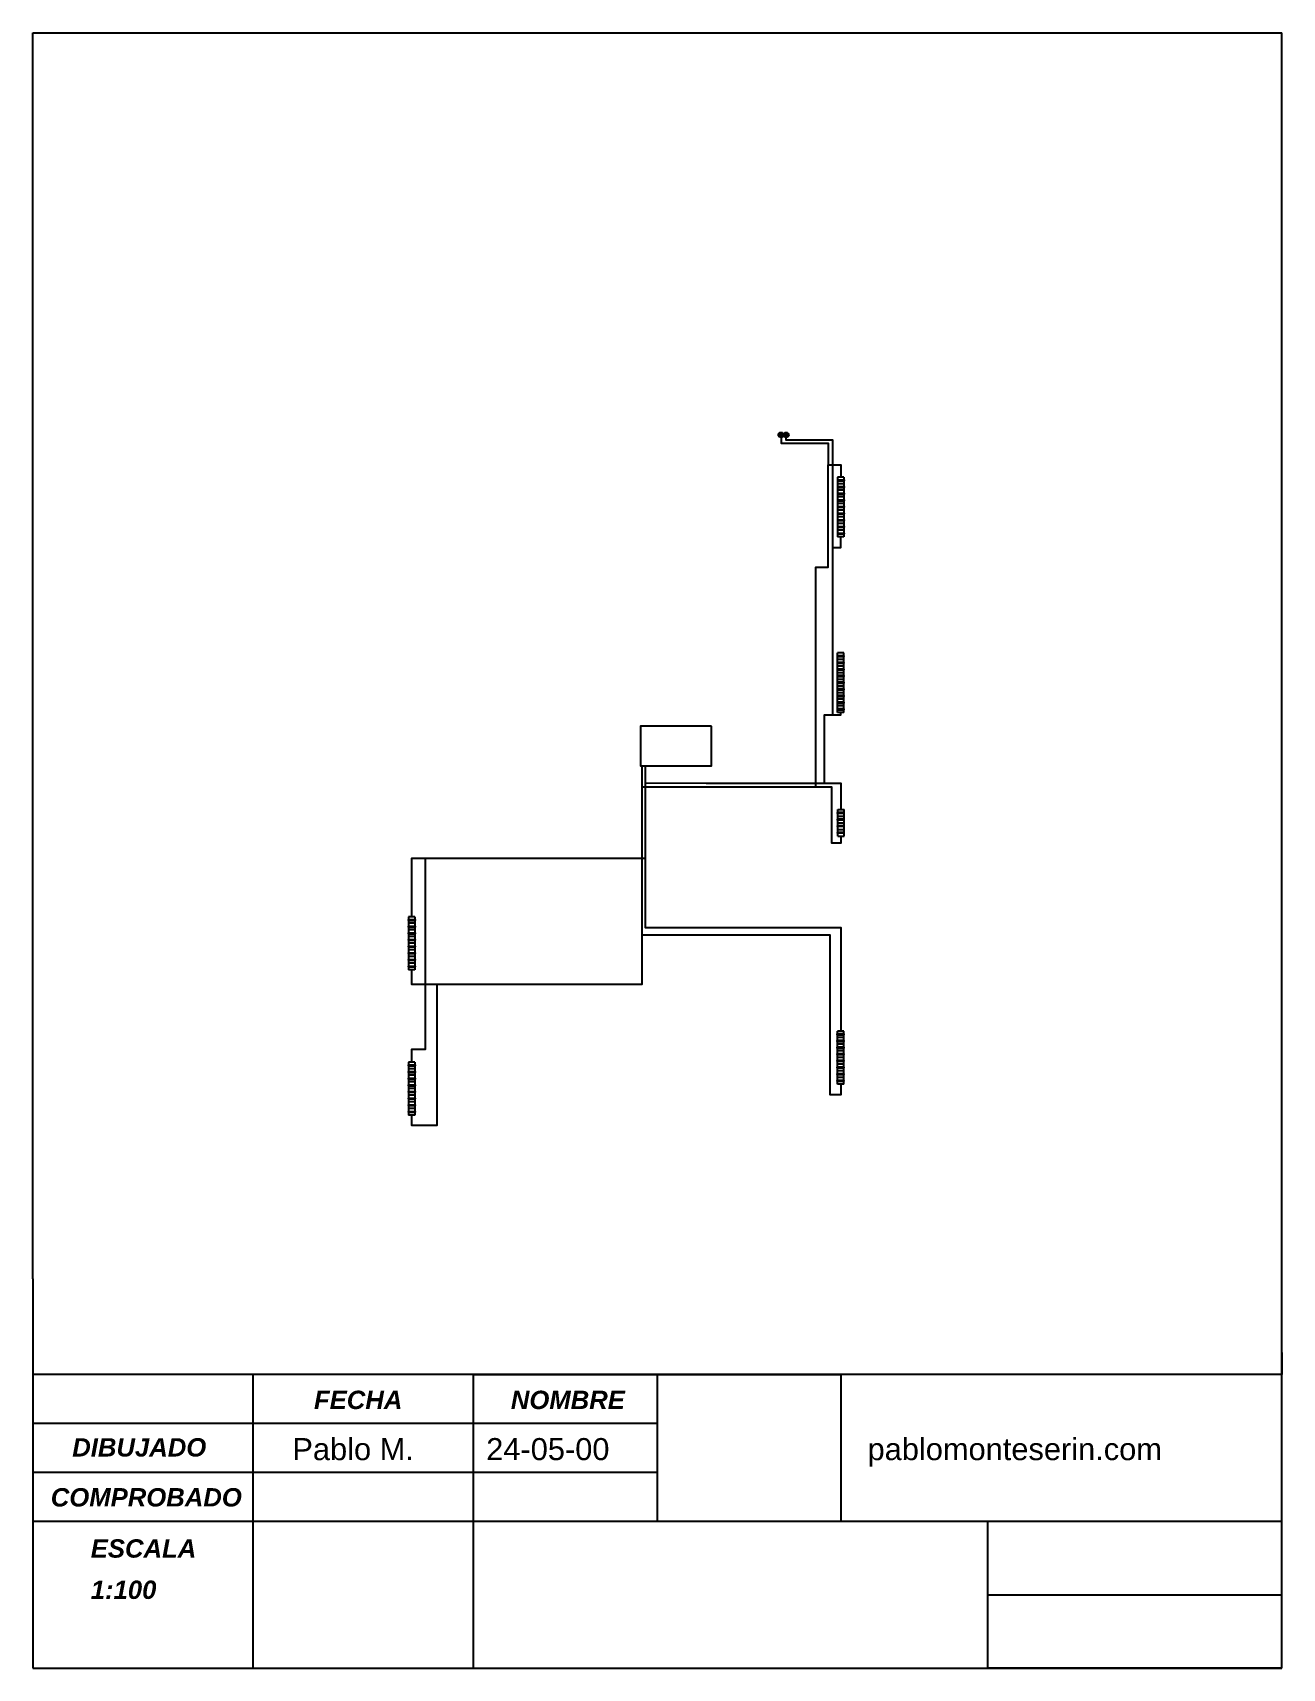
# Paper-space layout 'Presentación1' of a CAD drawing. Header units: inches. Extents: x 0.1 to 7.63, y 0.2 to 10.05.
# The model-space entities are those that its viewports show. They can reach past a viewport. Long polylines and large blocks are cut down to what shows.
import ezdxf

# ---------------------------------------------------------------- set-up
doc = ezdxf.new("R2010")
doc.units = ezdxf.units.IN
doc.header["$MEASUREMENT"] = 0
doc.layers.add('cajetín', color=7, linetype='Continuous')
doc.layers.add('calefaccion', color=5, linetype='Continuous')
doc.layers.add('marco', color=5, linetype='Continuous', lineweight=5)
doc.layers.get('marco').off()
doc.styles.get("Standard").update_dxf_attribs({"font": 'ARIAL.TTF'})

# ---------------------------------------------------------------- blocks, each defined once
blk = doc.blocks.new('cajetinBueno')
at = {"layer": 'cajetín'}
for p, q in [((0, 86.45), (0, 222.62)), ((0, 222.62), (170, 222.62)), ((170, 0), (170, 222.62)), ((0, 53), (0, 86.45)), ((170, 53), (170, 86.45)), ((170, 53), (170, 59)), ((0, 53), (0, 40)), ((170, 40), (170, 53)), ((170, 40), (170, 53)), ((170.06, 40), (170.02, 46)), ((170, 40), (0, 40)), ((0, 40), (0, 20)), ((30, 20), (30, 40)), ((60, 20), (60, 40)), ((60, 40), (85, 40)), ((85, 40), (85, 20)), ((85, 40), (110, 40)), ((110, 40), (110, 20)), ((170, 20), (170, 40)), ((85, 33.33), (0, 33.33)), ((85, 26.67), (0, 26.67)), ((170, 20), (0, 20)), ((0, 20), (0, 0)), ((30, 0), (30, 20)), ((60, 0), (60, 20)), ((130, 0), (130, 20)), ((170, 0), (170, 20)), ((130, 10), (170, 10)), ((0, 0), (170, 0)), ((0, 0), (30, 0)), ((30, 0), (60, 0)), ((60, 0), (110, 0)), ((170, 0), (130, 0))]:
    blk.add_line(p, q, dxfattribs=at)
for p in [(85, 33.33), (85, 26.67)]:
    blk.add_point(p, dxfattribs=at)
for s, p in [('Pablo M.', (35.34, 28.33)), ('24-05-00', (61.72, 28.33)), ('pablomonteserin.com', (113.62, 28.33))]:
    blk.add_text(s, height=3, dxfattribs=at).set_placement(p)
at = {"layer": 'cajetín', "char_height": 2.5, "attachment_point": 1}
for s, insert in [('{\\fArial|b1|i1|c0|p34;FECHA}', (38.28, 37.78)), ('{\\fArial|b1|i1|c0|p34;NOMBRE}', (65.07, 37.78)), ('{\\fArial|b1|i1|c0|p34;DIBUJADO}', (5.38, 31.32)), ('{\\fArial|b1|i1|c0|p34;COMPROBADO}', (2.46, 24.52)), ('{\\fArial|b1|i1|c0|p34;ESCALA}', (7.9, 17.56)), ('{\\fArial|b1|i1|c0|p34;1:100}', (7.9, 11.94))]:
    blk.add_mtext_dynamic_manual_height_columns(s, width=14.856, gutter_width=12.5, heights=[0], dxfattribs=dict(at, insert=insert))
blk = doc.blocks.new('RADIADIOR_9E')
at = {"layer": 'calefaccion'}
for p, q in [((0.08, 0.059), (0.08, -0.018)), ((0.115, 0.059), (0.08, 0.059)), ((0.115, 0.062), (0.115, -0.02)), ((0.115, -0.02), (0.115, 0.062)), ((0.125, 0.062), (0.115, 0.062)), ((0.125, -0.02), (0.125, 0.062)), ((0.16, 0.059), (0.125, 0.059)), ((0.16, 0.059), (0.16, -0.018)), ((0.195, 0.059), (0.16, 0.059)), ((0.195, 0.062), (0.195, -0.02)), ((0.195, -0.02), (0.195, 0.062)), ((0.205, 0.062), (0.195, 0.062)), ((0.205, -0.02), (0.205, 0.062)), ((0.24, 0.059), (0.205, 0.059)), ((0.275, 0.059), (0.24, 0.059)), ((0.24, 0.059), (0.24, -0.018)), ((0.275, 0.062), (0.275, -0.02)), ((0.275, -0.02), (0.275, 0.062)), ((0.285, 0.062), (0.275, 0.062)), ((0.285, -0.02), (0.285, 0.062)), ((0.32, 0.059), (0.285, 0.059)), ((0.32, 0.059), (0.32, -0.018)), ((0.355, 0.059), (0.32, 0.059)), ((0.355, 0.062), (0.355, -0.02)), ((0.355, -0.02), (0.355, 0.062)), ((0.365, 0.062), (0.355, 0.062)), ((0.365, -0.02), (0.365, 0.062)), ((0.4, 0.059), (0.365, 0.059)), ((0.4, 0.059), (0.4, -0.018)), ((0.435, 0.059), (0.4, 0.059)), ((0.435, 0.062), (0.435, -0.02)), ((0.435, -0.02), (0.435, 0.062)), ((0.445, 0.062), (0.435, 0.062)), ((0.445, -0.02), (0.445, 0.062)), ((0.48, 0.059), (0.445, 0.059)), ((0.48, 0.059), (0.48, -0.018)), ((0.515, 0.059), (0.48, 0.059)), ((0.515, 0.062), (0.515, -0.02)), ((0.515, -0.02), (0.515, 0.062)), ((0.525, 0.062), (0.515, 0.062)), ((0.525, -0.02), (0.525, 0.062)), ((0.56, 0.059), (0.525, 0.059)), ((0.595, 0.059), (0.56, 0.059)), ((0.56, 0.059), (0.56, -0.018)), ((0.595, 0.062), (0.595, -0.02)), ((0.595, -0.02), (0.595, 0.062)), ((0.605, 0.062), (0.595, 0.062)), ((0.605, -0.02), (0.605, 0.062)), ((0.64, 0.059), (0.605, 0.059)), ((0.64, 0.059), (0.64, -0.018)), ((0.675, 0.059), (0.64, 0.059)), ((0.675, 0.062), (0.675, -0.02)), ((0.675, -0.02), (0.675, 0.062)), ((0.685, 0.062), (0.675, 0.062)), ((0.685, -0.02), (0.685, 0.062)), ((0.72, 0.059), (0.685, 0.059)), ((0.72, 0.059), (0.72, -0.018)), ((0.755, 0.059), (0.72, 0.059)), ((0.755, 0.062), (0.755, -0.02)), ((0.755, -0.02), (0.755, 0.062)), ((0.765, 0.062), (0.755, 0.062)), ((0.765, -0.02), (0.765, 0.062)), ((0.8, 0.059), (0.765, 0.059)), ((0.8, 0.059), (0.8, -0.018)), ((0.8, 0.059), (0.8, -0.018)), ((0.115, -0.018), (0.08, -0.018)), ((0.125, -0.02), (0.115, -0.02)), ((0.16, -0.018), (0.125, -0.018)), ((0.195, -0.018), (0.16, -0.018)), ((0.205, -0.02), (0.195, -0.02)), ((0.24, -0.018), (0.205, -0.018)), ((0.275, -0.018), (0.24, -0.018)), ((0.285, -0.02), (0.275, -0.02)), ((0.32, -0.018), (0.285, -0.018)), ((0.355, -0.018), (0.32, -0.018)), ((0.365, -0.02), (0.355, -0.02)), ((0.4, -0.018), (0.365, -0.018)), ((0.435, -0.018), (0.4, -0.018)), ((0.445, -0.02), (0.435, -0.02)), ((0.48, -0.018), (0.445, -0.018)), ((0.515, -0.018), (0.48, -0.018)), ((0.525, -0.02), (0.515, -0.02)), ((0.56, -0.018), (0.525, -0.018)), ((0.595, -0.018), (0.56, -0.018)), ((0.605, -0.02), (0.595, -0.02)), ((0.64, -0.018), (0.605, -0.018)), ((0.675, -0.018), (0.64, -0.018)), ((0.685, -0.02), (0.675, -0.02)), ((0.72, -0.018), (0.685, -0.018)), ((0.755, -0.018), (0.72, -0.018)), ((0.765, -0.02), (0.755, -0.02)), ((0.8, -0.018), (0.765, -0.018))]:
    blk.add_line(p, q, dxfattribs=at)
blk = doc.blocks.new('4e')
at = {"layer": 'calefaccion'}
for p, q in [((0.08, 0.059), (0.08, -0.018)), ((0.115, 0.059), (0.08, 0.059)), ((0.115, 0.062), (0.115, -0.02)), ((0.115, -0.02), (0.115, 0.062)), ((0.125, 0.062), (0.115, 0.062)), ((0.125, -0.02), (0.125, 0.062)), ((0.16, 0.059), (0.125, 0.059)), ((0.16, 0.059), (0.16, -0.018)), ((0.195, 0.059), (0.16, 0.059)), ((0.195, 0.062), (0.195, -0.02)), ((0.195, -0.02), (0.195, 0.062)), ((0.205, 0.062), (0.195, 0.062)), ((0.205, -0.02), (0.205, 0.062)), ((0.24, 0.059), (0.205, 0.059)), ((0.275, 0.059), (0.24, 0.059)), ((0.24, 0.059), (0.24, -0.018)), ((0.275, 0.062), (0.275, -0.02)), ((0.275, -0.02), (0.275, 0.062)), ((0.285, 0.062), (0.275, 0.062)), ((0.285, -0.02), (0.285, 0.062)), ((0.32, 0.059), (0.285, 0.059)), ((0.32, 0.059), (0.32, -0.018)), ((0.355, 0.059), (0.32, 0.059)), ((0.355, 0.062), (0.355, -0.02)), ((0.355, -0.02), (0.355, 0.062)), ((0.365, 0.062), (0.355, 0.062)), ((0.365, -0.02), (0.365, 0.062)), ((0.4, 0.059), (0.365, 0.059)), ((0.4, 0.059), (0.4, -0.018)), ((0.115, -0.018), (0.08, -0.018)), ((0.125, -0.02), (0.115, -0.02)), ((0.16, -0.018), (0.125, -0.018)), ((0.195, -0.018), (0.16, -0.018)), ((0.205, -0.02), (0.195, -0.02)), ((0.24, -0.018), (0.205, -0.018)), ((0.275, -0.018), (0.24, -0.018)), ((0.285, -0.02), (0.275, -0.02)), ((0.32, -0.018), (0.285, -0.018)), ((0.355, -0.018), (0.32, -0.018)), ((0.365, -0.02), (0.355, -0.02)), ((0.4, -0.018), (0.365, -0.018))]:
    blk.add_line(p, q, dxfattribs=at)
blk = doc.blocks.new('8e')
at = {"layer": 'calefaccion'}
for p, q in [((0.08, 0.059), (0.08, -0.018)), ((0.115, 0.059), (0.08, 0.059)), ((0.115, 0.062), (0.115, -0.02)), ((0.115, -0.02), (0.115, 0.062)), ((0.125, 0.062), (0.115, 0.062)), ((0.125, -0.02), (0.125, 0.062)), ((0.16, 0.059), (0.125, 0.059)), ((0.16, 0.059), (0.16, -0.018)), ((0.195, 0.059), (0.16, 0.059)), ((0.195, 0.062), (0.195, -0.02)), ((0.195, -0.02), (0.195, 0.062)), ((0.205, 0.062), (0.195, 0.062)), ((0.205, -0.02), (0.205, 0.062)), ((0.24, 0.059), (0.205, 0.059)), ((0.275, 0.059), (0.24, 0.059)), ((0.24, 0.059), (0.24, -0.018)), ((0.275, 0.062), (0.275, -0.02)), ((0.275, -0.02), (0.275, 0.062)), ((0.285, 0.062), (0.275, 0.062)), ((0.285, -0.02), (0.285, 0.062)), ((0.32, 0.059), (0.285, 0.059)), ((0.32, 0.059), (0.32, -0.018)), ((0.355, 0.059), (0.32, 0.059)), ((0.355, 0.062), (0.355, -0.02)), ((0.355, -0.02), (0.355, 0.062)), ((0.365, 0.062), (0.355, 0.062)), ((0.365, -0.02), (0.365, 0.062)), ((0.4, 0.059), (0.365, 0.059)), ((0.4, 0.059), (0.4, -0.018)), ((0.435, 0.059), (0.4, 0.059)), ((0.435, 0.062), (0.435, -0.02)), ((0.435, -0.02), (0.435, 0.062)), ((0.445, 0.062), (0.435, 0.062)), ((0.445, -0.02), (0.445, 0.062)), ((0.48, 0.059), (0.445, 0.059)), ((0.48, 0.059), (0.48, -0.018)), ((0.515, 0.059), (0.48, 0.059)), ((0.515, 0.062), (0.515, -0.02)), ((0.515, -0.02), (0.515, 0.062)), ((0.525, 0.062), (0.515, 0.062)), ((0.525, -0.02), (0.525, 0.062)), ((0.56, 0.059), (0.525, 0.059)), ((0.595, 0.059), (0.56, 0.059)), ((0.56, 0.059), (0.56, -0.018)), ((0.595, 0.062), (0.595, -0.02)), ((0.595, -0.02), (0.595, 0.062)), ((0.605, 0.062), (0.595, 0.062)), ((0.605, -0.02), (0.605, 0.062)), ((0.64, 0.059), (0.605, 0.059)), ((0.64, 0.059), (0.64, -0.018)), ((0.675, 0.059), (0.64, 0.059)), ((0.675, 0.062), (0.675, -0.02)), ((0.675, -0.02), (0.675, 0.062)), ((0.685, 0.062), (0.675, 0.062)), ((0.685, -0.02), (0.685, 0.062)), ((0.72, 0.059), (0.685, 0.059)), ((0.72, 0.059), (0.72, -0.018)), ((0.115, -0.018), (0.08, -0.018)), ((0.125, -0.02), (0.115, -0.02)), ((0.16, -0.018), (0.125, -0.018)), ((0.195, -0.018), (0.16, -0.018)), ((0.205, -0.02), (0.195, -0.02)), ((0.24, -0.018), (0.205, -0.018)), ((0.275, -0.018), (0.24, -0.018)), ((0.285, -0.02), (0.275, -0.02)), ((0.32, -0.018), (0.285, -0.018)), ((0.355, -0.018), (0.32, -0.018)), ((0.365, -0.02), (0.355, -0.02)), ((0.4, -0.018), (0.365, -0.018)), ((0.435, -0.018), (0.4, -0.018)), ((0.445, -0.02), (0.435, -0.02)), ((0.48, -0.018), (0.445, -0.018)), ((0.515, -0.018), (0.48, -0.018)), ((0.525, -0.02), (0.515, -0.02)), ((0.56, -0.018), (0.525, -0.018)), ((0.595, -0.018), (0.56, -0.018)), ((0.605, -0.02), (0.595, -0.02)), ((0.64, -0.018), (0.605, -0.018)), ((0.675, -0.018), (0.64, -0.018)), ((0.685, -0.02), (0.675, -0.02)), ((0.72, -0.018), (0.685, -0.018))]:
    blk.add_line(p, q, dxfattribs=at)

msp = doc.modelspace()

# ---------------------------------------------------------------- hatches: boundary and pattern name
at = {"layer": 'calefaccion'}
for points in [[(49.582, 44.889, 1), (49.52, 44.889, 1)], [(49.643, 44.889, 1), (49.582, 44.889, 1)]]:
    msp.add_hatch(color=256, dxfattribs=at).paths.add_polyline_path(points)

# ---------------------------------------------------------------- linework, layer by layer
at = {"layer": 'calefaccion', "ltscale": 0.01}
for points in [[(49.551, 44.889), (49.551, 44.789), (50.118, 44.789), (50.118, 44.528)], [(50.174, 43.531), (50.174, 44.825), (49.613, 44.825), (49.613, 44.889)], [(49.97, 40.645), (49.97, 43.296), (50.118, 43.296), (50.118, 44.528)], [(50.118, 44.528), (50.272, 44.528), (50.272, 44.382)], [(50.174, 41.514), (50.174, 43.531), (50.272, 43.531), (50.272, 43.662)], [(45.099, 38.443), (45.099, 38.268), (47.877, 38.268), (47.877, 40.901)], [(50.272, 40.053), (50.272, 39.97), (50.165, 39.97), (50.165, 40.645), (47.877, 40.645)], [(50.27, 37.065), (50.27, 36.934), (50.143, 36.934), (50.143, 38.861), (47.877, 38.861)], [(45.099, 36.691), (45.099, 36.57), (45.407, 36.57), (45.407, 38.268)]]:
    msp.add_lwpolyline(points, dxfattribs=at)
at = {"layer": 'calefaccion'}
for points in [[(50.076, 40.693), (50.076, 41.514), (50.272, 41.514), (50.272, 41.543)], [(47.914, 40.901), (47.914, 39.786), (45.099, 39.786), (45.099, 39.083)], [(47.914, 40.695), (48.648, 40.693), (50.272, 40.693), (50.272, 40.373)], [(45.261, 39.786), (45.261, 37.484), (45.099, 37.484), (45.099, 37.331)], [(47.914, 39.786), (47.914, 38.953), (50.27, 38.953), (50.27, 37.705)]]:
    msp.add_lwpolyline(points, dxfattribs=at)
msp.add_lwpolyline([(48.715, 41.378), (47.857, 41.378), (47.857, 40.901), (48.715, 40.901)], close=True, dxfattribs=at)
for centre in [(49.551, 44.889), (49.613, 44.889)]:
    msp.add_circle(centre, 0.0308, dxfattribs=at)

# ---------------------------------------------------------------- block references
at = {"layer": 'calefaccion', "xscale": -1}
for name, p, rotation in [('RADIADIOR_9E', (50.251, 43.582), 270), ('4e', (50.293, 40.453), 90), ('8e', (45.078, 38.363), 270), ('8e', (45.078, 36.611), 270)]:
    msp.add_blockref(name, p, dxfattribs=dict(at, rotation=rotation))
at = {"layer": 'calefaccion', "rotation": 270}
for name, p in [('RADIADIOR_9E', (50.251, 42.343)), ('8e', (50.249, 37.785))]:
    msp.add_blockref(name, p, dxfattribs=at)

psp = doc.layouts.new('Presentación1')

# ---------------------------------------------------------------- block references
at = {"layer": 'calefaccion', "xscale": 0.0442777669301079, "yscale": 0.0442777669301079, "zscale": 0.0442777669301079}
psp.add_blockref('cajetinBueno', (0.0951, 0.198), dxfattribs=at)

# ---------------------------------------------------------------- viewports
at = {"layer": 'marco'}
psp.add_viewport(center=(4.05, 6.1017), size=(7.1448, 7.30374), view_center_point=(48.4422, 41.8312), view_height=14.60749, dxfattribs=at)

doc.saveas('drawing.dxf')
